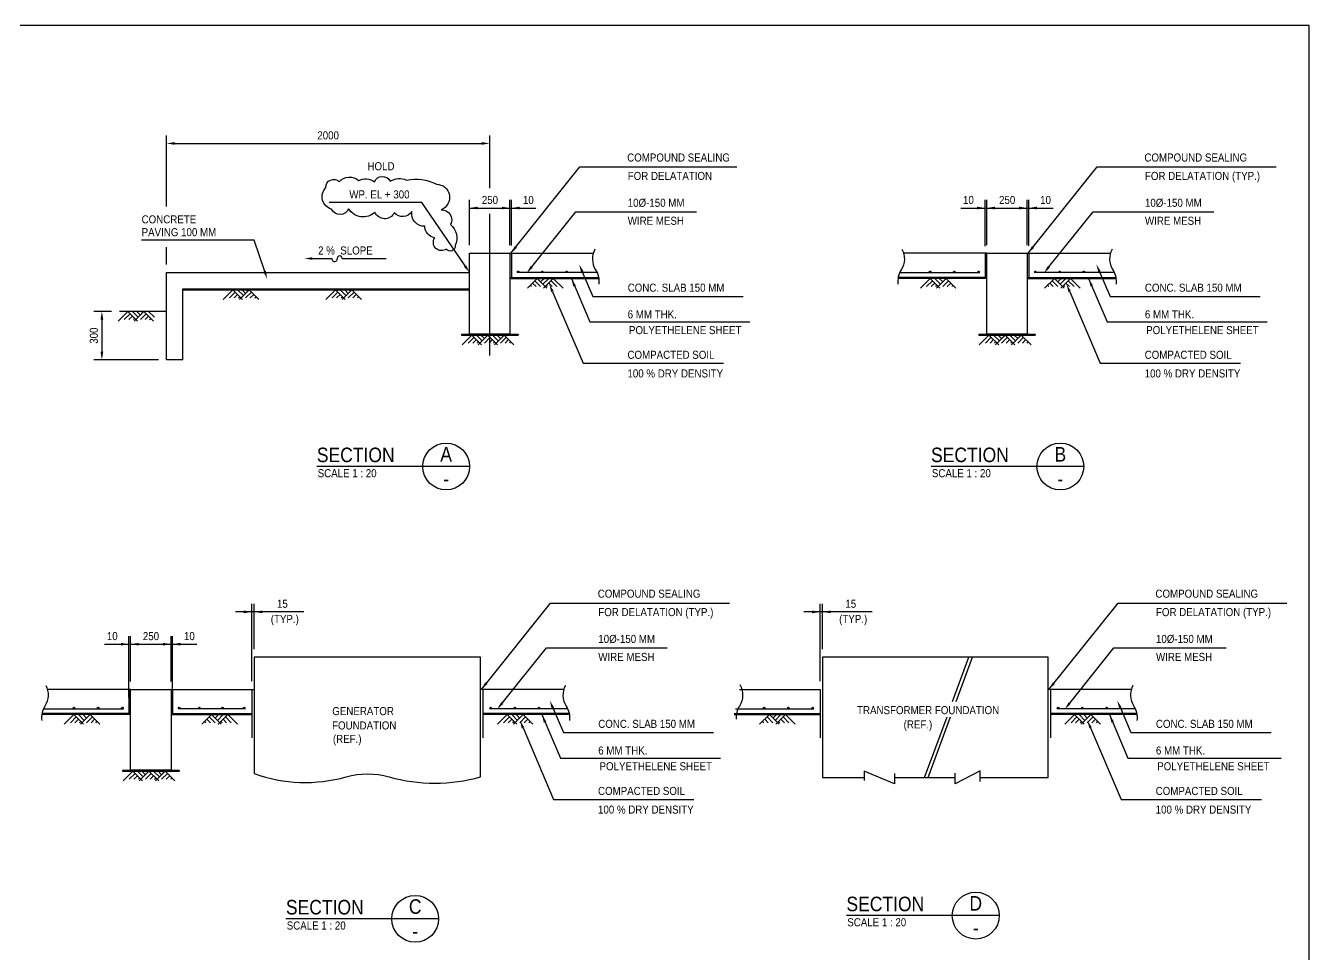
# Model space of a CAD drawing. Extents: x 0 to 83714, y -10 to 58645.
# Drawn here: x 43643 to 83352, y 29901 to 58645 of the extents above; entities that cross this region are included whole.
import ezdxf
from ezdxf.enums import TextEntityAlignment as Align

# ---------------------------------------------------------------- set-up
doc = ezdxf.new("R2010")
doc.units = 0
doc.header["$LTSCALE"] = 1000
doc.linetypes.add('CENTER', pattern=[0])
doc.linetypes.add('PHANTOM', pattern=[0])
doc.layers.get('0').update_dxf_attribs({"linetype": 'CONTINUOUS'})
for name, color, linetype in [('AS', 4, 'CENTER'), ('DM', 2, 'CONTINUOUS'), ('FORM', 1, 'CONTINUOUS')]:
    doc.layers.add(name, color=color, linetype=linetype)

msp = doc.modelspace()

# ---------------------------------------------------------------- linework, layer by layer
at = {"color": 0}
for p, q in [((58650, 51600), (60789, 54275)), ((60789, 54275), (65640, 54275)), ((74650, 51600), (76789, 54275)), ((76789, 54275), (82328, 54275)), ((55899, 53172), (53035, 53172)), ((57235, 51207), (55899, 53172)), ((59296, 51179), (60661, 52887)), ((60661, 52887), (64397, 52887)), ((75296, 51179), (76661, 52887)), ((76661, 52887), (80397, 52887)), ((52515, 51437), (53114, 51437)), ((53434, 51437), (54794, 51437)), ((58625, 51600), (61200, 51600)), ((58675, 51600), (58675, 50850)), ((73375, 51600), (70800, 51600)), ((73325, 51600), (73325, 50850)), ((74625, 51600), (77200, 51600)), ((74675, 51600), (74675, 50850)), ((48000, 51000), (57375, 51000)), ((48000, 48300), (48000, 51000)), ((58625, 50850), (61367, 50850)), ((61320, 51000), (58843, 51000)), ((73375, 50850), (70633, 50850)), ((70680, 51000), (73157, 51000)), ((74625, 50850), (77367, 50850)), ((77320, 51000), (74843, 51000)), ((48500, 50500), (57375, 50500)), ((48500, 48300), (48500, 50500)), ((48500, 50470), (57375, 50470)), ((50376, 50288), (50197, 50467)), ((50447, 50359), (50338, 50467)), ((50518, 50429), (50480, 50467)), ((53550, 50288), (53371, 50467)), ((53621, 50359), (53512, 50467)), ((53692, 50429), (53654, 50467)), ((58625, 50820), (61372, 50820)), ((59290, 50570), (59253, 50608)), ((59432, 50570), (59323, 50679)), ((59573, 50570), (59394, 50749)), ((59573, 50711), (59682, 50820)), ((59644, 50641), (59823, 50820)), ((59790, 50570), (59753, 50608)), ((59932, 50570), (59823, 50679)), ((60073, 50570), (59894, 50749)), ((73375, 50820), (70628, 50820)), ((71513, 50570), (71692, 50749)), ((71654, 50570), (71763, 50679)), ((71942, 50641), (71763, 50820)), ((71796, 50570), (71834, 50608)), ((72013, 50711), (71904, 50820)), ((72013, 50570), (72192, 50749)), ((72154, 50570), (72263, 50679)), ((72296, 50570), (72334, 50608)), ((74625, 50820), (77372, 50820)), ((75290, 50570), (75253, 50608)), ((75432, 50570), (75323, 50679)), ((75573, 50570), (75394, 50749)), ((75573, 50711), (75682, 50820)), ((75644, 50641), (75823, 50820)), ((75790, 50570), (75753, 50608)), ((75932, 50570), (75823, 50679)), ((76073, 50570), (75894, 50749)), ((49947, 50217), (50126, 50396)), ((50088, 50217), (50197, 50326)), ((50230, 50217), (50268, 50255)), ((50447, 50217), (50626, 50396)), ((50588, 50217), (50697, 50326)), ((50730, 50217), (50768, 50255)), ((53121, 50217), (53300, 50396)), ((53262, 50217), (53371, 50326)), ((53404, 50217), (53442, 50255)), ((53621, 50217), (53800, 50396)), ((53762, 50217), (53871, 50326)), ((53904, 50217), (53942, 50255)), ((48000, 49800), (46546, 49800)), ((46693, 49547), (46873, 49726)), ((46835, 49547), (46943, 49656)), ((47123, 49618), (46943, 49797)), ((47193, 49689), (47085, 49797)), ((47193, 49547), (47373, 49726)), ((47264, 49759), (47226, 49797)), ((47335, 49547), (47443, 49656)), ((47623, 49618), (47443, 49797)), ((46976, 49547), (47014, 49585)), ((47476, 49547), (47514, 49585)), ((57125, 49100), (58875, 49100)), ((57125, 49100), (57125, 49070)), ((57125, 49070), (58875, 49070)), ((57334, 48820), (57514, 48999)), ((57476, 48820), (57584, 48929)), ((57764, 48891), (57584, 49070)), ((57617, 48820), (57655, 48858)), ((57834, 48961), (57726, 49070)), ((57834, 48820), (58014, 48999)), ((57905, 49032), (57867, 49070)), ((57976, 48820), (58084, 48929)), ((58264, 48891), (58084, 49070)), ((58117, 48820), (58155, 48858)), ((58334, 48961), (58226, 49070)), ((58334, 48820), (58514, 48999)), ((58405, 49032), (58367, 49070)), ((58476, 48820), (58584, 48929)), ((58617, 48820), (58655, 48858)), ((58875, 49100), (58875, 49070)), ((73125, 49100), (74875, 49100)), ((73125, 49100), (73125, 49070)), ((73125, 49070), (74875, 49070)), ((73334, 48820), (73514, 48999)), ((73476, 48820), (73584, 48929)), ((73764, 48891), (73584, 49070)), ((73617, 48820), (73655, 48858)), ((73834, 48961), (73726, 49070)), ((73834, 48820), (74014, 48999)), ((73905, 49032), (73867, 49070)), ((73976, 48820), (74084, 48929)), ((74264, 48891), (74084, 49070)), ((74117, 48820), (74155, 48858)), ((74334, 48961), (74226, 49070)), ((74334, 48820), (74514, 48999)), ((74405, 49032), (74367, 49070)), ((74476, 48820), (74584, 48929)), ((74617, 48820), (74655, 48858)), ((74875, 49100), (74875, 49070)), ((48500, 48300), (48000, 48300)), ((57375, 45000), (52650, 45000)), ((76375, 45000), (71650, 45000)), ((57739, 38100), (59878, 40775)), ((59878, 40775), (65417, 40775)), ((75296, 38100), (77434, 40775)), ((77434, 40775), (82652, 40775)), ((58385, 37679), (59750, 39387)), ((59750, 39387), (63486, 39387)), ((75941, 37679), (77306, 39387)), ((77306, 39387), (80784, 39387)), ((46889, 38100), (44314, 38100)), ((46839, 38100), (46839, 37350)), ((48139, 38100), (50714, 38100)), ((48189, 38100), (48189, 37350)), ((50639, 38100), (50639, 36600)), ((60289, 38100), (57714, 38100)), ((57789, 38100), (57789, 36600)), ((65722, 38100), (68222, 38100)), ((68222, 38100), (68222, 36600)), ((77845, 38100), (75270, 38100)), ((75345, 38100), (75345, 36600)), ((46889, 37350), (44147, 37350)), ((44194, 37500), (46671, 37500)), ((48139, 37350), (50639, 37350)), ((50439, 37500), (48357, 37500)), ((60456, 37350), (57789, 37350)), ((60409, 37500), (57989, 37500)), ((65555, 37350), (68222, 37350)), ((65602, 37500), (68022, 37500)), ((78012, 37350), (75345, 37350)), ((77965, 37500), (75545, 37500)), ((46889, 37320), (44142, 37320)), ((45027, 37070), (45206, 37249)), ((45168, 37070), (45277, 37179)), ((45456, 37141), (45277, 37320)), ((45310, 37070), (45348, 37108)), ((45527, 37211), (45418, 37320)), ((45527, 37070), (45706, 37249)), ((45668, 37070), (45777, 37179)), ((45810, 37070), (45848, 37108)), ((48139, 37320), (50639, 37320)), ((49218, 37070), (49181, 37108)), ((49360, 37070), (49251, 37179)), ((49501, 37070), (49322, 37249)), ((49501, 37211), (49610, 37320)), ((49572, 37141), (49751, 37320)), ((49718, 37070), (49681, 37108)), ((49860, 37070), (49751, 37179)), ((50001, 37070), (49822, 37249)), ((60456, 37320), (57789, 37320)), ((58427, 37070), (58606, 37249)), ((58568, 37070), (58677, 37179)), ((58856, 37141), (58677, 37320)), ((58710, 37070), (58748, 37108)), ((58927, 37211), (58818, 37320)), ((58927, 37070), (59106, 37249)), ((59068, 37070), (59177, 37179)), ((59210, 37070), (59248, 37108)), ((65555, 37320), (68222, 37320)), ((66474, 37070), (66436, 37108)), ((66615, 37070), (66506, 37179)), ((66756, 37070), (66577, 37249)), ((66756, 37211), (66865, 37320)), ((66827, 37141), (67006, 37320)), ((66974, 37070), (66936, 37108)), ((67115, 37070), (67006, 37179)), ((67256, 37070), (67077, 37249)), ((78012, 37320), (75345, 37320)), ((75983, 37070), (76162, 37249)), ((76124, 37070), (76233, 37179)), ((76412, 37141), (76233, 37320)), ((76266, 37070), (76304, 37108)), ((76483, 37211), (76374, 37320)), ((76483, 37070), (76662, 37249)), ((76624, 37070), (76733, 37179)), ((76766, 37070), (76804, 37108)), ((46639, 35600), (48389, 35600)), ((46639, 35600), (46639, 35570)), ((46639, 35570), (48389, 35570)), ((46848, 35320), (47028, 35499)), ((46990, 35320), (47098, 35429)), ((47278, 35391), (47098, 35570)), ((47131, 35320), (47169, 35358)), ((47348, 35461), (47240, 35570)), ((47348, 35320), (47528, 35499)), ((47419, 35532), (47381, 35570)), ((47490, 35320), (47598, 35429)), ((47778, 35391), (47598, 35570)), ((47631, 35320), (47669, 35358)), ((47848, 35461), (47740, 35570)), ((47848, 35320), (48028, 35499)), ((47919, 35532), (47881, 35570)), ((47990, 35320), (48098, 35429)), ((48131, 35320), (48169, 35358)), ((48389, 35600), (48389, 35570)), ((56418, 31000), (51693, 31000)), ((73733, 31100), (69033, 31100))]:
    msp.add_line(p, q, dxfattribs=at)
at = {"color": 0, "linetype": 'PHANTOM'}
for p, q in [((75270, 39100), (68297, 39100)), ((68297, 39100), (68297, 35370)), ((75270, 35370), (75270, 39100)), ((68297, 35370), (69577, 35370)), ((70520, 35370), (72392, 35370)), ((73167, 35370), (75270, 35370))]:
    msp.add_line(p, q, dxfattribs=at)
at = {"color": 0}
for points in [[(61252, 51726, 0.273017), (61274, 51085, -0.175886), (61372, 50643, 0.291495)], [(70748, 51726, -0.273017), (70726, 51085, 0.175886), (70628, 50643, -0.291495)], [(77252, 51726, 0.273017), (77274, 51085, -0.175886), (77372, 50643, 0.291495)], [(44262, 38226, -0.273017), (44240, 37585, 0.175886), (44142, 37143, -0.291495)], [(60341, 38226, 0.273017), (60363, 37585, -0.175886), (60461, 37143, 0.291495)], [(65732, 38249, -0.284231), (65723, 37585, 0.16078), (65621, 37182, -0.291495)], [(77897, 38226, 0.273017), (77919, 37585, -0.175886), (78018, 37143, 0.291495)]]:
    msp.add_lwpolyline(points, format="xyb", dxfattribs=at)
for points in [[(57375, 49100), (57375, 51600), (58625, 51600), (58625, 49100)], [(73375, 49100), (73375, 51600), (74625, 51600), (74625, 49100)], [(46889, 35600), (46889, 38100), (48139, 38100), (48139, 35600)]]:
    msp.add_lwpolyline(points, close=True, dxfattribs=at)
for points in [[(49755, 50167), (50055, 50467), (50355, 50167)], [(50255, 50167), (50555, 50467), (50855, 50167)], [(52930, 50167), (53230, 50467), (53530, 50167)], [(53430, 50167), (53730, 50467), (54030, 50167)], [(59765, 50520), (59465, 50820), (59165, 50520)], [(60265, 50520), (59965, 50820), (59665, 50520)], [(71321, 50520), (71621, 50820), (71921, 50520)], [(71821, 50520), (72121, 50820), (72421, 50520)], [(75765, 50520), (75465, 50820), (75165, 50520)], [(76265, 50520), (75965, 50820), (75665, 50520)], [(46502, 49497), (46802, 49797), (47102, 49497)], [(47002, 49497), (47302, 49797), (47602, 49497)], [(57143, 48770), (57443, 49070), (57743, 48770)], [(57643, 48770), (57943, 49070), (58243, 48770)], [(58143, 48770), (58443, 49070), (58743, 48770)], [(73143, 48770), (73443, 49070), (73743, 48770)], [(73643, 48770), (73943, 49070), (74243, 48770)], [(74143, 48770), (74443, 49070), (74743, 48770)], [(44835, 37020), (45135, 37320), (45435, 37020)], [(45335, 37020), (45635, 37320), (45935, 37020)], [(49693, 37020), (49393, 37320), (49093, 37020)], [(50193, 37020), (49893, 37320), (49593, 37020)], [(58235, 37020), (58535, 37320), (58835, 37020)], [(58735, 37020), (59035, 37320), (59335, 37020)], [(66948, 37020), (66648, 37320), (66348, 37020)], [(67448, 37020), (67148, 37320), (66848, 37020)], [(75792, 37020), (76092, 37320), (76392, 37020)], [(76292, 37020), (76592, 37320), (76892, 37020)], [(46657, 35270), (46957, 35570), (47257, 35270)], [(47157, 35270), (47457, 35570), (47757, 35270)], [(47657, 35270), (47957, 35570), (48257, 35270)]]:
    msp.add_lwpolyline(points, dxfattribs=at)
at = {"color": 0, "linetype": 'PHANTOM'}
msp.add_lwpolyline([(57714, 35394), (57714, 39100), (50714, 39100), (50714, 35500, 0.157238), (53557, 35394, -0.138274), (54885, 35394, 0.138274)], format="xyb", close=True, dxfattribs=at)
at = {"color": 0}
for centre, radius in [((58878, 51025), 25), ((59628, 51025), 25), ((60378, 51025), 25), ((71622, 51025), 25), ((72372, 51025), 25), ((73122, 51025), 25), ((74878, 51025), 25), ((75628, 51025), 25), ((76378, 51025), 25), ((56650, 45000), 725), ((75650, 45000), 725), ((45136, 37525), 25), ((45886, 37525), 25), ((46636, 37525), 25), ((48392, 37525), 25), ((49012, 37525), 25), ((49731, 37525), 25), ((50400, 37525), 25), ((58025, 37525), 25), ((58775, 37525), 25), ((59525, 37525), 25), ((66486, 37525), 25), ((67236, 37525), 25), ((67986, 37525), 25), ((75581, 37525), 25), ((76331, 37525), 25), ((77081, 37525), 25), ((73033, 31100), 725), ((55693, 31000), 725)]:
    msp.add_circle(centre, radius, dxfattribs=at)
for centre, radius, start, end in [((53199, 51431), 85.5, 175.531, 4.469), ((53359, 51443), 75.5, 355.531, 184.469)]:
    msp.add_arc(centre, radius, start, end, dxfattribs=at)
for points in [[(52515, 51396), (52515, 51479), (52265, 51437)], [(57269, 51230), (57200, 51183), (57375, 51000)], [(59328, 51153), (59263, 51205), (59139, 50984)], [(75328, 51153), (75263, 51205), (75139, 50984)], [(58417, 37653), (58352, 37705), (58228, 37484)], [(75973, 37653), (75908, 37705), (75785, 37484)]]:
    msp.add_solid(points, dxfattribs=at)
at = {"layer": 'AS', "color": 0}
msp.add_line((58000, 48432), (58000, 52819), dxfattribs=at)
at = {"layer": 'DM', "color": 0}
for p, q in [((48000, 53045), (48000, 55250)), ((58000, 53616), (58000, 55250)), ((48250, 55000), (57750, 55000)), ((57375, 51850), (57375, 53250)), ((58625, 51850), (58625, 53250)), ((58675, 51843), (58675, 53250)), ((73325, 51819), (73325, 53250)), ((73375, 51850), (73375, 53250)), ((74625, 51850), (74625, 53250)), ((74675, 51833), (74675, 53250)), ((57375, 53000), (59426, 53000)), ((72567, 53000), (75426, 53000)), ((50715, 52001), (47229, 52001)), ((48000, 51250), (48000, 51788)), ((51036, 51040), (50715, 52001)), ((60862, 51028), (61188, 50265)), ((76862, 51028), (77188, 50265)), ((60523, 50820), (61098, 49476)), ((76523, 50820), (77098, 49476)), ((59939, 50411), (60885, 48198)), ((61188, 50265), (65835, 50265)), ((75939, 50411), (76885, 48198)), ((77188, 50265), (81835, 50265)), ((46296, 49800), (45750, 49800)), ((46000, 49550), (46000, 48550)), ((61098, 49476), (66047, 49476)), ((77098, 49476), (82047, 49476)), ((47750, 48300), (45750, 48300)), ((60885, 48198), (65225, 48198)), ((76885, 48198), (81225, 48198)), ((50639, 38356), (50639, 40750)), ((50714, 39350), (50714, 40750)), ((68222, 38356), (68222, 40750)), ((68297, 39350), (68297, 40750)), ((52246, 40500), (50134, 40500)), ((69829, 40500), (67717, 40500)), ((46839, 37853), (46839, 39750)), ((46889, 38350), (46889, 39750)), ((48139, 38350), (48139, 39750)), ((48189, 37853), (48189, 39750)), ((46081, 39500), (48940, 39500)), ((59951, 37528), (60277, 36765)), ((77507, 37528), (77833, 36765)), ((59612, 37320), (60187, 35976)), ((77169, 37320), (77743, 35976)), ((59029, 36911), (59974, 34698)), ((60277, 36765), (64924, 36765)), ((76585, 36911), (77530, 34698)), ((77833, 36765), (82174, 36765)), ((60187, 35976), (65136, 35976)), ((77743, 35976), (82478, 35976)), ((70520, 35174), (69577, 35569)), ((69577, 35569), (69577, 35280)), ((70520, 35493), (70520, 35174)), ((73167, 35585), (72392, 35174)), ((72392, 35174), (72392, 35508)), ((73167, 35250), (73167, 35585)), ((59974, 34698), (64314, 34698)), ((77530, 34698), (81870, 34698))]:
    msp.add_line(p, q, dxfattribs=at)
at = {"layer": 'DM', "color": 0, "linetype": 'CENTER'}
for p, q in [((72318, 37728), (72821, 39100)), ((72424, 37728), (72928, 39100)), ((71453, 35370), (72145, 37257)), ((71559, 35370), (72251, 37257))]:
    msp.add_line(p, q, dxfattribs=at)
at = {"layer": 'DM', "color": 0}
msp.add_lwpolyline([(52926, 53632, -0.694529), (53343, 53813, -0.431002), (53941, 53849, -0.301453), (54430, 53813, -0.635566), (54919, 53831, -0.256059), (55426, 53867, -0.172508), (56350, 53740, -0.820491), (56495, 52944, -0.588682), (56784, 52491, -0.341723), (56929, 51839, -0.783103), (56658, 51731, -0.835663), (56295, 52075, -0.342077), (55987, 52437, -0.474042), (55589, 52889, -0.489173), (55045, 52853, -0.650312), (54448, 52871, -0.475385), (53633, 52980, -0.654768), (53107, 52962, -0.56072), (52926, 53632, -2.511063)], format="xyb", dxfattribs=at)
for points in [[(48250, 55042), (48250, 54958), (48000, 55000)], [(57750, 55042), (57750, 54958), (58000, 55000)], [(57625, 53042), (57625, 52958), (57375, 53000)], [(58375, 53042), (58375, 52958), (58625, 53000)], [(58925, 53042), (58925, 52958), (58675, 53000)], [(73075, 53042), (73075, 52958), (73325, 53000)], [(73625, 53042), (73625, 52958), (73375, 53000)], [(74375, 53042), (74375, 52958), (74625, 53000)], [(74925, 53042), (74925, 52958), (74675, 53000)], [(58839, 51769), (58774, 51821), (58650, 51600)], [(74839, 51769), (74774, 51821), (74650, 51600)], [(60824, 51011), (60900, 51044), (60764, 51258)], [(76824, 51011), (76900, 51044), (76764, 51258)], [(51075, 51053), (50996, 51027), (51115, 50803)], [(59901, 50395), (59978, 50428), (59841, 50641)], [(60583, 50574), (60660, 50606), (60523, 50820)], [(75901, 50395), (75978, 50428), (75841, 50641)], [(76583, 50574), (76660, 50606), (76523, 50820)], [(45958, 49550), (46042, 49550), (46000, 49800)], [(45958, 48550), (46042, 48550), (46000, 48300)], [(50389, 40542), (50389, 40458), (50639, 40500)], [(50964, 40542), (50964, 40458), (50714, 40500)], [(67972, 40542), (67972, 40458), (68222, 40500)], [(68547, 40542), (68547, 40458), (68297, 40500)], [(46589, 39542), (46589, 39458), (46839, 39500)], [(47139, 39542), (47139, 39458), (46889, 39500)], [(47889, 39542), (47889, 39458), (48139, 39500)], [(48439, 39542), (48439, 39458), (48189, 39500)], [(57928, 38269), (57863, 38321), (57739, 38100)], [(75484, 38269), (75419, 38321), (75296, 38100)], [(59913, 37511), (59989, 37544), (59853, 37758)], [(77469, 37511), (77545, 37544), (77409, 37758)], [(58990, 36895), (59067, 36928), (58930, 37141)], [(59672, 37074), (59749, 37106), (59612, 37320)], [(76546, 36895), (76623, 36928), (76486, 37141)], [(77228, 37074), (77305, 37106), (77169, 37320)]]:
    msp.add_solid(points, dxfattribs=at)
at = {"layer": 'FORM', "color": 0}
msp.add_lwpolyline([(83352, 0), (83352, 58645), (0, 58645), (0, 0)], close=True, dxfattribs=at)

# ---------------------------------------------------------------- texts
at = {"color": 0, "width": 0.9}
msp.add_text('WP. EL + 300', height=250, dxfattribs=at).set_placement((55518, 53422), align=Align.MIDDLE_RIGHT)
msp.add_text('2 %  SLOPE', height=250, dxfattribs=at).set_placement((52689, 51687), align=Align.MIDDLE_LEFT)
for p in [(52650, 45000), (71650, 45000), (51693, 31000), (69033, 31100)]:
    msp.add_text('SECTION', height=450, dxfattribs=at).set_placement(p, align=Align.BOTTOM_LEFT)
for s, p in [('A', (56650, 45379)), ('B', (75650, 45379)), ('-', (56650, 44621)), ('-', (75650, 44621)), ('C', (55693, 31379)), ('D', (73033, 31479)), ('-', (55693, 30621)), ('-', (73033, 30721))]:
    msp.add_text(s, height=450, dxfattribs=at).set_placement(p, align=Align.MIDDLE)
at = {"layer": 'DM', "color": 0, "width": 0.9}
msp.add_text('2000', height=250, dxfattribs=at).set_placement((53000, 55250), align=Align.MIDDLE_CENTER)
for s, p in [('HOLD', (54634, 54294)), ('250', (58005, 53250)), ('10', (59193, 53250)), ('10', (72807, 53250)), ('250', (74005, 53250)), ('10', (75193, 53250)), ('15', (51584, 40750)), ('15', (69167, 40750)), ('(TYP.)', (51659, 40250)), ('(TYP.)', (69242, 40250)), ('10', (46321, 39750)), ('250', (47519, 39750)), ('10', (48707, 39750))]:
    msp.add_text(s, height=250, dxfattribs=at).set_placement(p, align=Align.MIDDLE)
for s, p in [('COMPOUND SEALING', (62251, 54364)), ('COMPOUND SEALING', (78251, 54364)), ('FOR DELATATION', (62268, 53794)), ('FOR DELATATION (TYP.)', (78268, 53794)), ('10%%C-150 MM', (62268, 52963)), ('10%%C-150 MM', (78268, 52963)), ('CONCRETE', (47230, 52450)), ('WIRE MESH', (62268, 52406)), ('WIRE MESH', (78268, 52406)), ('PAVING 100 MM', (47230, 52053)), ('CONC. SLAB 150 MM', (62266, 50335)), ('CONC. SLAB 150 MM', (78266, 50335)), ('6 MM THK.', (62266, 49510)), ('6 MM THK.', (78266, 49510)), ('POLYETHELENE SHEET', (62306, 49022)), ('POLYETHELENE SHEET', (78306, 49022)), ('COMPACTED SOIL', (62259, 48258)), ('COMPACTED SOIL', (78259, 48258)), ('100 % DRY DENSITY', (62259, 47681)), ('100 % DRY DENSITY', (78259, 47681)), ('SCALE 1 : 20', (52676, 44593)), ('SCALE 1 : 20', (71676, 44593)), ('COMPOUND SEALING', (61340, 40864)), ('COMPOUND SEALING', (78592, 40864)), ('FOR DELATATION (TYP.)', (61357, 40294)), ('FOR DELATATION (TYP.)', (78609, 40294)), ('10%%C-150 MM', (61357, 39463)), ('10%%C-150 MM', (78609, 39463)), ('WIRE MESH', (61357, 38906)), ('WIRE MESH', (78609, 38906)), ('GENERATOR', (53128, 37229)), ('TRANSFORMER FOUNDATION', (69362, 37260)), ('FOUNDATION', (53121, 36786)), ('CONC. SLAB 150 MM', (61355, 36835)), ('(REF.)', (70802, 36817)), ('CONC. SLAB 150 MM', (78607, 36835)), ('(REF.)', (53147, 36369)), ('6 MM THK.', (61355, 36010)), ('6 MM THK.', (78607, 36010)), ('POLYETHELENE SHEET', (61395, 35522)), ('POLYETHELENE SHEET', (78647, 35522)), ('COMPACTED SOIL', (61348, 34758)), ('COMPACTED SOIL', (78600, 34758)), ('100 % DRY DENSITY', (61348, 34181)), ('100 % DRY DENSITY', (78600, 34181)), ('SCALE 1 : 20', (69059, 30693)), ('SCALE 1 : 20', (51719, 30593))]:
    msp.add_text(s, height=250, dxfattribs=at).set_placement(p, align=Align.BOTTOM_LEFT)
msp.add_text('300', height=250, rotation=90, dxfattribs=at).set_placement((45750, 49050), align=Align.MIDDLE_CENTER)

doc.saveas('drawing.dxf')
